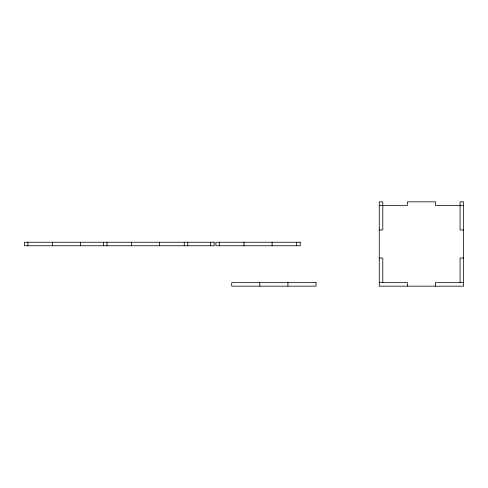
<?xml version="1.0" encoding="UTF-8"?>
<svg xmlns="http://www.w3.org/2000/svg" width="488" height="488" viewBox="0 0 488 488"><rect width="100%" height="100%" fill="white"/><g stroke="black" fill="none" stroke-linecap="round" stroke-linejoin="round"><path stroke-width="0.73" d="M379.274 205.35L407.382 205.35L407.382 201.837L435.491 201.837L435.491 205.35L463.6 205.35M379.274 229.946L382.787 229.946L382.787 201.837L379.274 201.837L379.274 286.163L463.6 286.163L463.6 201.837L460.086 201.837L460.086 229.946L463.6 229.946M379.274 258.054L382.787 258.054L382.787 282.65M463.6 258.054L460.086 258.054L460.086 282.65M379.274 282.65L407.382 282.65L407.382 286.163M463.6 282.65L435.491 282.65L435.491 286.163M296.704 242.243L296.704 245.757M287.92 282.65L287.92 286.163M272.109 242.243L272.109 245.757M259.811 282.65L259.811 286.163M244 242.243L244 245.757M219.405 242.243L219.405 245.757M210.621 242.243L210.621 245.757M187.782 242.243L187.782 245.757M184.269 242.243L184.269 245.757M159.674 242.243L159.674 245.757M131.565 242.243L131.565 245.757M106.97 242.243L106.97 245.757M103.456 242.243L103.456 245.757M80.618 242.243L80.618 245.757M52.509 242.243L52.509 245.757M27.914 242.243L27.914 245.757M214.134 242.243L24.4 242.243L24.4 245.757L214.134 245.757L214.134 242.243M300.218 242.243L215.891 242.243L215.891 245.757L300.218 245.757L300.218 242.243M316.029 282.65L231.702 282.65L231.702 286.163L316.029 286.163L316.029 282.65"/></g></svg>
